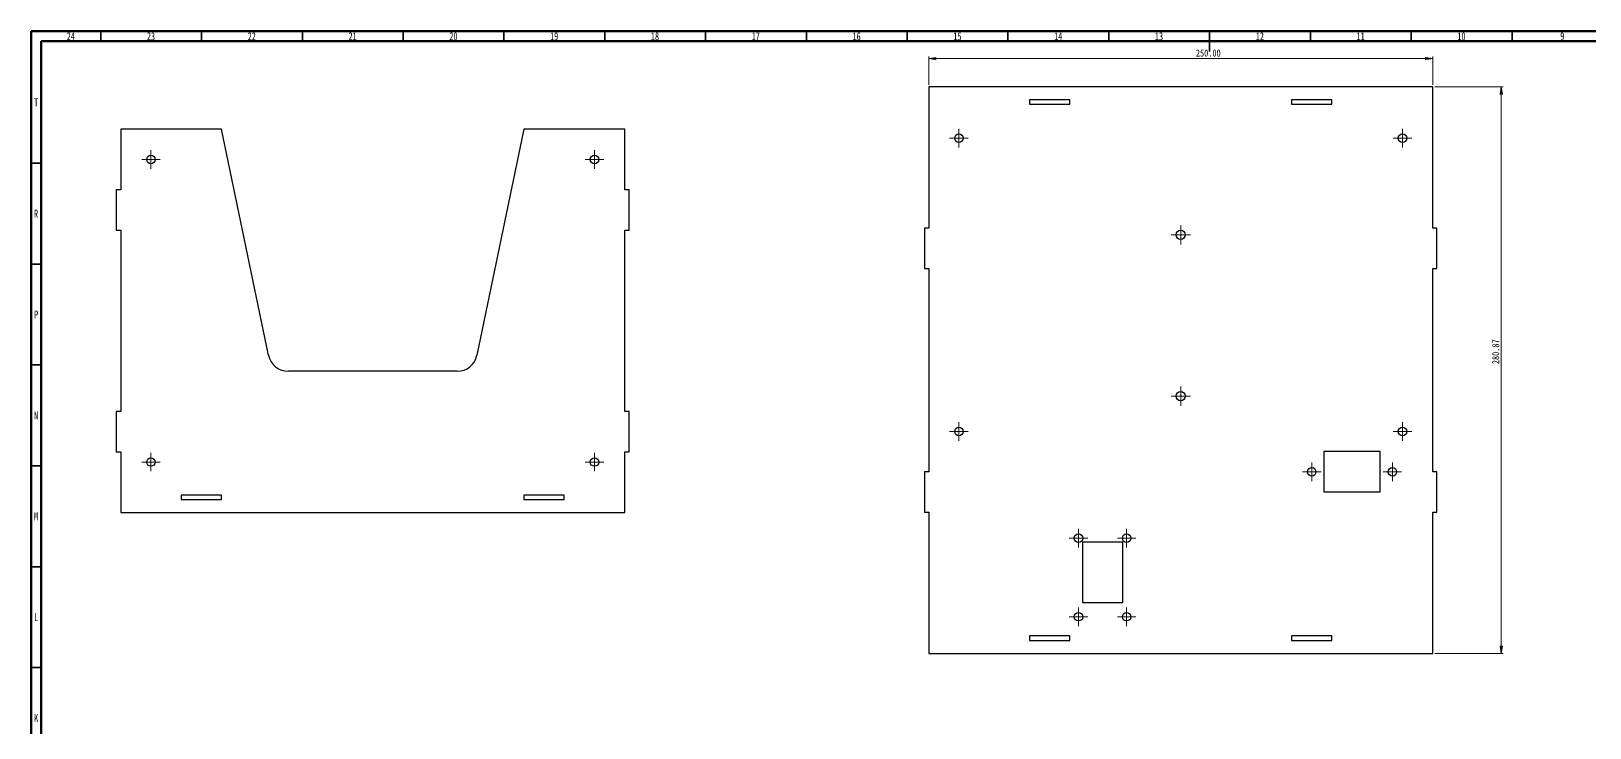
# Model space of a CAD drawing. Header units: millimetres. Extents: x 15 to 1184, y 5 to 836.
# Drawn here: x 15 to 788, y 491 to 836 of the extents above; entities that cross this region are included whole.
import ezdxf

# ---------------------------------------------------------------- set-up
doc = ezdxf.new("R2010")
doc.units = ezdxf.units.MM
doc.styles.add('SLDTEXTSTYLE0', font='TXT', dxfattribs={"width": 0.75})
doc.dimstyles.new('SLDDIMSTYLE0', dxfattribs={"dimtxt": 3.5, "dimasz": 3.556, "dimexe": 0, "dimexo": 0.0625, "dimgap": 0.875, "dimtad": 1, "dimrnd": 1e-09, "dimzin": 4, "dimdsep": 46, "dimtxsty": 'SLDTEXTSTYLE0', "dimblk1": 'CLOSED', "dimblk2": 'CLOSED', "dimsah": 1, "dimcen": 0.09, "dimadec": 0, "dimazin": 1, "dimtfac": 1, "dimtofl": 0, "dimtmove": 0, "dimatfit": 3, "dimldrblk": 'CLOSED', "dimfxl": 0, "dimfrac": 2, "dimtolj": 1, "dimtzin": 12, "dimarcsym": 0})
doc.dimstyles.new('SLDDIMSTYLE1', dxfattribs={"dimtxt": 3.5, "dimasz": 3.556, "dimexe": 0, "dimexo": 0.0625, "dimgap": 0.875, "dimtad": 1, "dimrnd": 1e-09, "dimzin": 12, "dimdsep": 46, "dimtxsty": 'SLDTEXTSTYLE0', "dimblk1": 'CLOSED', "dimblk2": 'CLOSED', "dimsah": 1, "dimcen": 0.09, "dimadec": 0, "dimazin": 3, "dimtfac": 1, "dimtofl": 0, "dimtmove": 0, "dimatfit": 3, "dimldrblk": 'CLOSED', "dimfxl": 0, "dimfrac": 2, "dimtolj": 1, "dimtzin": 12, "dimarcsym": 0})

# ---------------------------------------------------------------- blocks, each defined once
blk = doc.blocks.new('SW_CENTERMARKSYMBOL_0')
at = {"color": 0, "linetype": 'Continuous', "lineweight": 18}
for p, q in [((-2.5, 0), (-4.6, 0)), ((0, 0), (-2.5, 0)), ((0, 2.5), (0, 4.6)), ((0, 0), (0, 2.5)), ((0, 0), (0, -2.5)), ((0, 0), (2.5, 0)), ((2.5, 0), (4.6, 0)), ((0, -2.5), (0, -4.6))]:
    blk.add_line(p, q, dxfattribs=at)
blk = doc.blocks.new('SW_CENTERMARKSYMBOL_1')
at = {"color": 0, "linetype": 'Continuous', "lineweight": 18}
for p, q in [((-2.5, 0), (-4.6, 0)), ((0, 0), (-2.5, 0)), ((0, 2.5), (0, 4.6)), ((0, 0), (0, 2.5)), ((0, 0), (0, -2.5)), ((0, 0), (2.5, 0)), ((2.5, 0), (4.6, 0)), ((0, -2.5), (0, -4.6))]:
    blk.add_line(p, q, dxfattribs=at)
blk = doc.blocks.new('SW_CENTERMARKSYMBOL_2')
at = {"color": 0, "linetype": 'Continuous', "lineweight": 18}
for p, q in [((-2.5, 0), (-4.6, 0)), ((0, 0), (-2.5, 0)), ((0, 2.5), (0, 4.6)), ((0, 0), (0, 2.5)), ((0, 0), (0, -2.5)), ((0, 0), (2.5, 0)), ((2.5, 0), (4.6, 0)), ((0, -2.5), (0, -4.6))]:
    blk.add_line(p, q, dxfattribs=at)
blk = doc.blocks.new('SW_CENTERMARKSYMBOL_3')
at = {"color": 0, "linetype": 'Continuous', "lineweight": 18}
for p, q in [((-2.5, 0), (-4.6, 0)), ((0, 0), (-2.5, 0)), ((0, 2.5), (0, 4.6)), ((0, 0), (0, 2.5)), ((0, 0), (0, -2.5)), ((0, 0), (2.5, 0)), ((2.5, 0), (4.6, 0)), ((0, -2.5), (0, -4.6))]:
    blk.add_line(p, q, dxfattribs=at)
blk = doc.blocks.new('_Closed')
at = {"color": 0, "linetype": 'ByBlock', "lineweight": -2}
for p, q in [((-1, 0.166667), (0, 0)), ((-1, 0.166667), (-1, -0.166667)), ((0, 0), (-1, -0.166667)), ((0, 0), (-1, 0))]:
    blk.add_line(p, q, dxfattribs=at)
blk = doc.blocks.new('_D')
at = {"color": 7, "linetype": 'Continuous', "lineweight": 0}
for p, q in [((460.16, 809.4), (460.16, 823.41)), ((710.16, 822.41), (460.16, 822.41)), ((710.16, 809.4), (710.16, 823.41))]:
    blk.add_line(p, q, dxfattribs=at)
at = {"color": 7, "linetype": 'Continuous', "lineweight": 18, "xscale": 3.556, "yscale": 3.556, "rotation": 180.0000000000004}
blk.add_blockref('_Closed', (460.16, 822.41, -1), dxfattribs=at)
at = {"color": 7, "linetype": 'Continuous', "lineweight": 18, "xscale": 3.556, "yscale": 3.556}
blk.add_blockref('_Closed', (710.16, 822.41, -1), dxfattribs=at)
at = {"color": 7, "linetype": 'Continuous', "lineweight": 18, "insert": (592.7, 826.92), "char_height": 3.5, "attachment_point": 1, "style": 'SLDTEXTSTYLE0'}
blk.add_mtext('250.00', dxfattribs=at)
blk = doc.blocks.new('_D_1')
at = {"color": 7, "linetype": 'Continuous', "lineweight": 0}
for p, q in [((711.16, 808.4), (745.16, 808.4)), ((744.16, 808.4), (744.16, 527.53)), ((711.16, 527.53), (745.16, 527.53))]:
    blk.add_line(p, q, dxfattribs=at)
at = {"color": 7, "linetype": 'Continuous', "lineweight": 18, "xscale": 3.556, "yscale": 3.556}
for p, rotation in [((744.16, 808.4, -1), 90.0000000000004), ((744.16, 527.53, -1), 270.0000000000004)]:
    blk.add_blockref('_Closed', p, dxfattribs=dict(at, rotation=rotation))
at = {"color": 7, "linetype": 'Continuous', "lineweight": 18, "insert": (739.65, 670.9), "char_height": 3.5, "attachment_point": 1, "rotation": 90, "style": 'SLDTEXTSTYLE0'}
blk.add_mtext('280.87', dxfattribs=at)
blk = doc.blocks.new('SW_CENTERMARKSYMBOL_4')
at = {"color": 0, "linetype": 'Continuous', "lineweight": 18}
for p, q in [((-2.5, 0), (-4.8, 0)), ((0, 0), (-2.5, 0)), ((0, 2.5), (0, 4.8)), ((0, 0), (0, 2.5)), ((0, 0), (0, -2.5)), ((0, 0), (2.5, 0)), ((2.5, 0), (4.8, 0)), ((0, -2.5), (0, -4.8))]:
    blk.add_line(p, q, dxfattribs=at)
blk = doc.blocks.new('SW_CENTERMARKSYMBOL_5')
at = {"color": 0, "linetype": 'Continuous', "lineweight": 18}
for p, q in [((-2.5, 0), (-4.8, 0)), ((0, 0), (-2.5, 0)), ((0, 2.5), (0, 4.8)), ((0, 0), (0, 2.5)), ((0, 0), (0, -2.5)), ((0, 0), (2.5, 0)), ((2.5, 0), (4.8, 0)), ((0, -2.5), (0, -4.8))]:
    blk.add_line(p, q, dxfattribs=at)
blk = doc.blocks.new('SW_CENTERMARKSYMBOL_6')
at = {"color": 0, "linetype": 'Continuous', "lineweight": 18}
for p, q in [((-2.5, 0), (-4.6, 0)), ((0, 0), (-2.5, 0)), ((0, 2.5), (0, 4.6)), ((0, 0), (0, 2.5)), ((0, 0), (0, -2.5)), ((0, 0), (2.5, 0)), ((2.5, 0), (4.6, 0)), ((0, -2.5), (0, -4.6))]:
    blk.add_line(p, q, dxfattribs=at)
blk = doc.blocks.new('SW_CENTERMARKSYMBOL_7')
at = {"color": 0, "linetype": 'Continuous', "lineweight": 18}
for p, q in [((-2.5, 0), (-4.6, 0)), ((0, 0), (-2.5, 0)), ((0, 2.5), (0, 4.6)), ((0, 0), (0, 2.5)), ((0, 0), (0, -2.5)), ((0, 0), (2.5, 0)), ((2.5, 0), (4.6, 0)), ((0, -2.5), (0, -4.6))]:
    blk.add_line(p, q, dxfattribs=at)
blk = doc.blocks.new('SW_CENTERMARKSYMBOL_8')
at = {"color": 0, "linetype": 'Continuous', "lineweight": 18}
for p, q in [((-2.5, 0), (-4.6, 0)), ((0, 0), (-2.5, 0)), ((0, 2.5), (0, 4.6)), ((0, 0), (0, 2.5)), ((0, 0), (0, -2.5)), ((0, 0), (2.5, 0)), ((2.5, 0), (4.6, 0)), ((0, -2.5), (0, -4.6))]:
    blk.add_line(p, q, dxfattribs=at)
blk = doc.blocks.new('SW_CENTERMARKSYMBOL_9')
at = {"color": 0, "linetype": 'Continuous', "lineweight": 18}
for p, q in [((-2.5, 0), (-4.6, 0)), ((0, 0), (-2.5, 0)), ((0, 2.5), (0, 4.6)), ((0, 0), (0, 2.5)), ((0, 0), (0, -2.5)), ((0, 0), (2.5, 0)), ((2.5, 0), (4.6, 0)), ((0, -2.5), (0, -4.6))]:
    blk.add_line(p, q, dxfattribs=at)
blk = doc.blocks.new('SW_CENTERMARKSYMBOL_10')
at = {"color": 0, "linetype": 'Continuous', "lineweight": 18}
for p, q in [((-2.5, 0), (-4.6, 0)), ((0, 0), (-2.5, 0)), ((0, 2.5), (0, 4.6)), ((0, 0), (0, 2.5)), ((0, 0), (0, -2.5)), ((0, 0), (2.5, 0)), ((2.5, 0), (4.6, 0)), ((0, -2.5), (0, -4.6))]:
    blk.add_line(p, q, dxfattribs=at)
blk = doc.blocks.new('SW_CENTERMARKSYMBOL_11')
at = {"color": 0, "linetype": 'Continuous', "lineweight": 18}
for p, q in [((-2.5, 0), (-4.6, 0)), ((0, 0), (-2.5, 0)), ((0, 2.5), (0, 4.6)), ((0, 0), (0, 2.5)), ((0, 0), (0, -2.5)), ((0, 0), (2.5, 0)), ((2.5, 0), (4.6, 0)), ((0, -2.5), (0, -4.6))]:
    blk.add_line(p, q, dxfattribs=at)
blk = doc.blocks.new('SW_CENTERMARKSYMBOL_12')
at = {"color": 0, "linetype": 'Continuous', "lineweight": 18}
for p, q in [((-2.5, 0), (-4.6, 0)), ((0, 0), (-2.5, 0)), ((0, 2.5), (0, 4.6)), ((0, 0), (0, 2.5)), ((0, 0), (0, -2.5)), ((0, 0), (2.5, 0)), ((2.5, 0), (4.6, 0)), ((0, -2.5), (0, -4.6))]:
    blk.add_line(p, q, dxfattribs=at)
blk = doc.blocks.new('SW_CENTERMARKSYMBOL_13')
at = {"color": 0, "linetype": 'Continuous', "lineweight": 18}
for p, q in [((-2.5, 0), (-4.6, 0)), ((0, 0), (-2.5, 0)), ((0, 2.5), (0, 4.6)), ((0, 0), (0, 2.5)), ((0, 0), (0, -2.5)), ((0, 0), (2.5, 0)), ((2.5, 0), (4.6, 0)), ((0, -2.5), (0, -4.6))]:
    blk.add_line(p, q, dxfattribs=at)
blk = doc.blocks.new('SW_CENTERMARKSYMBOL_14')
at = {"color": 0, "linetype": 'Continuous', "lineweight": 18}
for p, q in [((-2.5, 0), (-4.6, 0)), ((0, 0), (-2.5, 0)), ((0, 2.5), (0, 4.6)), ((0, 0), (0, 2.5)), ((0, 0), (0, -2.5)), ((0, 0), (2.5, 0)), ((2.5, 0), (4.6, 0)), ((0, -2.5), (0, -4.6))]:
    blk.add_line(p, q, dxfattribs=at)
blk = doc.blocks.new('SW_CENTERMARKSYMBOL_15')
at = {"color": 0, "linetype": 'Continuous', "lineweight": 18}
for p, q in [((-2.5, 0), (-4.6, 0)), ((0, 0), (-2.5, 0)), ((0, 2.5), (0, 4.6)), ((0, 0), (0, 2.5)), ((0, 0), (0, -2.5)), ((0, 0), (2.5, 0)), ((2.5, 0), (4.6, 0)), ((0, -2.5), (0, -4.6))]:
    blk.add_line(p, q, dxfattribs=at)

msp = doc.modelspace()

# ---------------------------------------------------------------- linework, layer by layer
at = {"color": 7, "linetype": 'Continuous', "lineweight": 70}
for p, q in [((15, 5), (15, 836)), ((15, 836), (1184, 836)), ((20, 10), (20, 831)), ((20, 831), (1179, 831))]:
    msp.add_line(p, q, dxfattribs=at)
at = {"color": 7, "linetype": 'Continuous', "lineweight": 35}
for p, q in [((49.5, 831), (49.5, 836)), ((99.5, 831), (99.5, 836)), ((149.5, 831), (149.5, 836)), ((199.5, 831), (199.5, 836)), ((249.5, 831), (249.5, 836)), ((299.5, 831), (299.5, 836)), ((349.5, 831), (349.5, 836)), ((399.5, 831), (399.5, 836)), ((449.5, 831), (449.5, 836)), ((499.5, 831), (499.5, 836)), ((549.5, 831), (549.5, 836)), ((599.5, 836), (599.5, 826)), ((599.5, 831), (599.5, 836)), ((649.5, 831), (649.5, 836)), ((699.5, 831), (699.5, 836)), ((749.5, 831), (749.5, 836)), ((20, 770.5), (15, 770.5)), ((20, 720.5), (15, 720.5)), ((20, 670.5), (15, 670.5)), ((20, 620.5), (15, 620.5)), ((20, 570.5), (15, 570.5)), ((20, 520.5), (15, 520.5))]:
    msp.add_line(p, q, dxfattribs=at)
at = {"color": 7, "linetype": 'Continuous', "lineweight": 25}
for p, q in [((710.164, 808.399), (460.164, 808.399)), ((460.164, 808.399), (460.164, 738.399)), ((710.164, 738.399), (710.164, 808.399)), ((510.164, 801.999), (510.164, 799.799)), ((530.164, 801.999), (510.164, 801.999)), ((510.164, 799.799), (530.164, 799.799)), ((530.164, 799.799), (530.164, 801.999)), ((660.164, 801.999), (640.164, 801.999)), ((640.164, 801.999), (640.164, 799.799)), ((640.164, 799.799), (660.164, 799.799)), ((660.164, 799.799), (660.164, 801.999)), ((59.425, 787.378), (59.425, 757.378)), ((109.425, 787.378), (59.425, 787.378)), ((132.766, 675.339), (109.425, 787.378)), ((259.425, 787.378), (236.083, 675.339)), ((309.425, 787.378), (259.425, 787.378)), ((309.425, 757.378), (309.425, 787.378)), ((57.225, 757.378), (57.225, 737.378)), ((59.425, 757.378), (57.225, 757.378)), ((311.625, 757.378), (309.425, 757.378)), ((311.625, 737.378), (311.625, 757.378)), ((57.225, 737.378), (59.425, 737.378)), ((59.425, 737.378), (59.425, 647.378)), ((309.425, 737.378), (311.625, 737.378)), ((309.425, 647.378), (309.425, 737.378)), ((458.164, 738.399), (458.164, 718.399)), ((460.164, 738.399), (458.164, 738.399)), ((712.164, 738.399), (710.164, 738.399)), ((712.164, 718.399), (712.164, 738.399)), ((458.164, 718.399), (460.164, 718.399)), ((460.164, 718.399), (460.164, 617.532)), ((710.164, 718.399), (712.164, 718.399)), ((710.164, 617.532), (710.164, 718.399)), ((226.293, 667.378), (142.556, 667.378)), ((57.225, 647.378), (57.225, 627.378)), ((59.425, 647.378), (57.225, 647.378)), ((311.625, 647.378), (309.425, 647.378)), ((311.625, 627.378), (311.625, 647.378)), ((57.225, 627.378), (59.425, 627.378)), ((59.425, 627.378), (59.425, 597.378)), ((309.425, 627.378), (311.625, 627.378)), ((309.425, 597.378), (309.425, 627.378)), ((684.164, 627.532), (656.164, 627.532)), ((656.164, 627.532), (656.164, 607.532)), ((684.164, 607.532), (684.164, 627.532)), ((458.164, 617.532), (458.164, 597.532)), ((460.164, 617.532), (458.164, 617.532)), ((712.164, 617.532), (710.164, 617.532)), ((712.164, 597.532), (712.164, 617.532)), ((109.425, 605.978), (89.425, 605.978)), ((89.425, 605.978), (89.425, 603.778)), ((89.425, 603.778), (109.425, 603.778)), ((109.425, 603.778), (109.425, 605.978)), ((279.425, 605.978), (259.425, 605.978)), ((259.425, 605.978), (259.425, 603.778)), ((259.425, 603.778), (279.425, 603.778)), ((279.425, 603.778), (279.425, 605.978)), ((656.164, 607.532), (684.164, 607.532)), ((59.425, 597.378), (309.425, 597.378)), ((458.164, 597.532), (460.164, 597.532)), ((460.164, 597.532), (460.164, 527.532)), ((710.164, 597.532), (712.164, 597.532)), ((710.164, 527.532), (710.164, 597.532)), ((556.414, 582.732), (536.414, 582.732)), ((536.414, 582.732), (536.414, 552.732)), ((556.414, 552.732), (556.414, 582.732)), ((536.414, 552.732), (556.414, 552.732)), ((530.164, 536.132), (510.164, 536.132)), ((510.164, 536.132), (510.164, 533.932)), ((510.164, 533.932), (530.164, 533.932)), ((530.164, 533.932), (530.164, 536.132)), ((660.164, 536.132), (640.164, 536.132)), ((640.164, 536.132), (640.164, 533.932)), ((640.164, 533.932), (660.164, 533.932)), ((660.164, 533.932), (660.164, 536.132)), ((460.164, 527.532), (710.164, 527.532))]:
    msp.add_line(p, q, dxfattribs=at)
for centre, radius in [((475.164, 782.965), 2.1), ((695.164, 782.965), 2.1), ((74.425, 772.378), 2.1), ((294.425, 772.378), 2.1), ((585.164, 735.065), 2.3), ((585.164, 655.065), 2.3), ((475.164, 637.532), 2.1), ((695.164, 637.532), 2.1), ((74.425, 622.378), 2.1), ((294.425, 622.378), 2.1), ((650.164, 617.532), 2.1), ((690.164, 617.532), 2.1), ((534.478, 584.645), 2.1), ((558.35, 584.645), 2.1), ((534.478, 545.685), 2.1), ((558.35, 545.685), 2.1)]:
    msp.add_circle(centre, radius, dxfattribs=at)
for centre, start, end in [((142.556, 677.378), 191.768289, 270), ((226.293, 677.378), 270, 348.231711)]:
    msp.add_arc(centre, 10, start, end, dxfattribs=at)

# ---------------------------------------------------------------- block references
at = {"color": 7, "linetype": 'Continuous', "lineweight": 0}
for name, p in [('SW_CENTERMARKSYMBOL_13', (475.164, 782.965)), ('SW_CENTERMARKSYMBOL_12', (695.164, 782.965)), ('SW_CENTERMARKSYMBOL_3', (74.425, 772.378)), ('SW_CENTERMARKSYMBOL_2', (294.425, 772.378)), ('SW_CENTERMARKSYMBOL_5', (585.164, 735.065)), ('SW_CENTERMARKSYMBOL_4', (585.164, 655.065)), ('SW_CENTERMARKSYMBOL_14', (475.164, 637.532)), ('SW_CENTERMARKSYMBOL_15', (695.164, 637.532)), ('SW_CENTERMARKSYMBOL_0', (74.425, 622.378)), ('SW_CENTERMARKSYMBOL_1', (294.425, 622.378)), ('SW_CENTERMARKSYMBOL_6', (650.164, 617.532)), ('SW_CENTERMARKSYMBOL_7', (690.164, 617.532)), ('SW_CENTERMARKSYMBOL_10', (534.478, 584.645)), ('SW_CENTERMARKSYMBOL_11', (558.35, 584.645)), ('SW_CENTERMARKSYMBOL_9', (534.478, 545.685)), ('SW_CENTERMARKSYMBOL_8', (558.35, 545.685))]:
    msp.add_blockref(name, p, dxfattribs=at)

# ---------------------------------------------------------------- texts
at = {"color": 7, "linetype": 'Continuous', "lineweight": 0, "attachment_point": 2, "style": 'SLDTEXTSTYLE0'}
for s, insert, char_height in [('24', (34.67, 835.458), 3.9687), ('23', (74.42, 835.458), 3.9687), ('22', (124.42, 835.458), 3.9687), ('21', (174.42, 835.458), 3.9687), ('20', (224.42, 835.458), 3.9687), ('19', (274.42, 835.458), 3.9687), ('18', (324.42, 835.458), 3.9687), ('17', (374.42, 835.458), 3.9687), ('16', (424.42, 835.458), 3.9687), ('15', (474.42, 835.458), 3.9687), ('14', (524.42, 835.458), 3.9687), ('13', (574.42, 835.458), 3.9687), ('12', (624.42, 835.458), 3.9687), ('11', (674.42, 835.458), 3.9687), ('10', (724.42, 835.458), 3.9687), ('9', (774.46, 835.458), 3.969), ('T', (17.488, 802.736), 3.969), ('R', (17.444, 747.486), 3.969), ('P', (17.485, 697.458), 3.969), ('N', (17.464, 647.486), 3.969), ('M', (17.362, 597.458), 3.969), ('L', (17.455, 547.486), 3.969), ('K', (17.489, 497.458), 3.969)]:
    msp.add_mtext(s, dxfattribs=dict(at, insert=insert, char_height=char_height))

# ---------------------------------------------------------------- dimensions: what is measured, and where the dimension line sits
at = {"color": 7, "linetype": 'Continuous', "lineweight": 18}
dim = msp.add_linear_dim(base=(460.164, 822.413), p1=(710.164, 808.399), p2=(460.164, 808.399), dimstyle='SLDDIMSTYLE0', dxfattribs=at)
dim.commit()
dim.dimension.update_dxf_attribs({"geometry": '_D', "text_midpoint": (599.81, 822.413), "dimtype": 160})
dim = msp.add_linear_dim(base=(744.164, 527.532), p1=(710.164, 808.399), p2=(710.164, 527.532), angle=90, dimstyle='SLDDIMSTYLE1', dxfattribs=at)
dim.commit()
dim.dimension.update_dxf_attribs({"geometry": '_D_1', "text_midpoint": (744.164, 678.013), "dimtype": 160})

doc.saveas('drawing.dxf')
